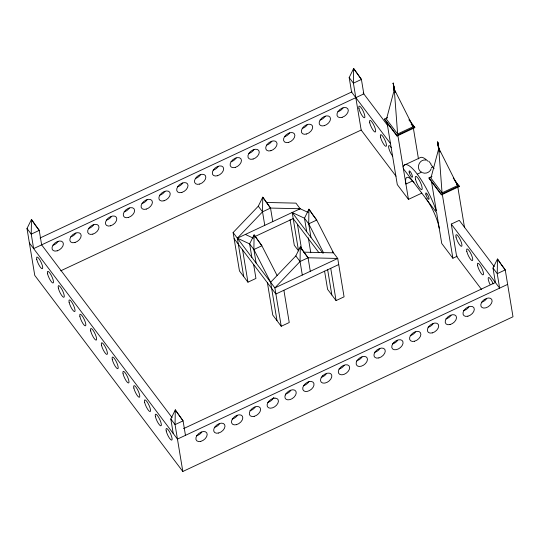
<?xml version="1.0" encoding="UTF-8"?>
<svg xmlns="http://www.w3.org/2000/svg" width="540" height="540" viewBox="0 0 540 540"><rect width="100%" height="100%" fill="white"/><g stroke="black" fill="none" stroke-linecap="round" stroke-linejoin="round"><path stroke-width="0.81" d="M256.115 263.041L253.874 249.521L254.104 234.866L261.873 245.768L277.115 275.555M264.769 225.342L262.528 211.822L262.757 197.168L270.526 208.069L272.768 221.589M302.299 275.042L300.058 261.522L300.287 246.868L308.063 257.776L310.298 271.296M310.952 237.344L308.711 223.823L308.941 209.169L316.71 220.077L333.477 252.835L303.824 252.16L300.287 246.868L295.819 255.913L270.641 282.278L276.993 320.666M395.28 92.536L394.193 89.073L394.369 90.713L394.112 90.376L394.193 89.073L413.134 126.725L397.622 133.988L386.471 119.225L394.112 90.376L393.208 83.14L394.726 90.544L394.369 90.713L397.622 133.988M439.985 152.165L438.629 147.926L438.811 149.567L438.554 149.229L438.629 147.926L457.576 185.578L442.058 192.847L430.913 178.079L438.554 149.229L437.65 141.993L439.169 149.398L438.811 149.567L442.058 192.847M431.237 168.689C430.103 172.267 425.736 174.258 422.314 172.645M183.512 428.652L495.396 282.515L493 268.043L497.468 258.998L505.244 269.906L513 316.771L182.824 471.481L34.756 275.387L27 228.521L31.468 219.483L39.238 230.384L41.634 244.856L172.085 417.623M253.618 264.371L255.94 278.438L247.941 282.184L239.463 270.959L233.111 232.571L258.289 206.206L262.757 197.168L270.526 208.069L300.186 208.744L308.138 212.443M173.219 433.471L170.822 419L175.291 409.961L183.067 420.863L185.463 435.335M390.643 143.782L351.574 92.036L349.178 77.564L353.646 68.519L361.415 79.427L363.812 93.899L33.635 248.609L31.239 234.137L31.468 219.483L34.56 224.114M270.526 208.069L262.528 211.822L237.35 238.187L243.702 276.575M324.581 271.154L327.591 289.352L336.069 300.584L344.075 296.831L337.716 258.451L308.063 257.776L300.058 261.522L274.88 287.894L281.232 326.275L289.238 322.529L283.892 290.264M40.075 237.992L351.952 91.861M394.112 90.376L394.47 90.207L393.208 83.14L394.369 90.713M60.723 270.817L361.172 130.039L353.417 83.174L353.646 68.519L361.415 79.427L353.417 83.174L349.178 77.564M409.779 120.501L414.821 127.649L397.008 135.999L384.656 119.644L384.554 119.036L387.524 117.646M397.008 135.999L396.907 135.392L414.72 127.049M266.294 202.46L295.947 203.135L300.186 208.744L237.35 238.187L249.635 243.905L253.874 249.521L270.641 282.278M404.197 165.173L419.708 157.903A39.974 9.754 64.9 0 1 427.862 161.177M438.554 149.229L438.912 149.06L437.65 141.993L438.811 149.567M254.259 236.857L293.632 218.41M253.874 249.521L261.873 245.768L254.104 234.866L249.635 243.905L251.876 257.425M290.054 219.618L294.3 245.261L298.539 250.877L292.187 212.497L304.472 218.214L308.711 223.823L316.71 220.077L312.478 214.461M403.083 166.988A39.974 9.754 64.9 0 1 417.265 174.163L421.7 172.085M431.305 167.589L432.783 166.894M412.553 180.927L405.905 184.039A22.842 5.575 64.9 0 1 413.998 182.776M453.236 178.045L459.263 186.503L441.45 194.852L429.098 178.497L428.996 177.89L431.966 176.499M386.984 122.324L397.298 184.619L408.449 199.382L421.74 193.151M441.45 194.852L441.349 194.245L459.162 185.902M338.728 264.566L275.893 294.01L234.124 238.694M481.491 289.386L456.644 256.473L451.278 224.08L459.277 220.334L494.269 266.679M403.367 168.703L436.658 212.794L441.74 243.472L452.885 258.235L457.319 256.156M507.64 284.378L177.458 439.088L29.396 242.993M298.566 209.115L300.186 208.744M425.817 160.063C419.29 158.882 415.584 168.44 421.166 172.031M245.349 234.441L253.3 238.14M428.78 161.19L430.981 163.937M394.47 90.207L394.726 90.544M438.912 149.06L439.169 149.398M408.895 119.799L409.88 121.109M412.351 124.382L414.821 127.649M454.322 179.962L456.3 182.581M457.286 183.89L459.263 186.503M411.109 124.038L413.134 126.725M456.557 184.234L457.576 185.578M501.005 264.29L505.244 269.906L497.239 273.652L499.635 288.131L451.278 224.08M384.554 119.036L396.907 135.392M428.996 177.89L441.349 194.245M363.123 92.988L387.97 125.894M493 268.043L497.239 273.652L497.468 258.998L500.56 263.628M361.172 130.039L396.009 176.175M332.471 251.498L337.716 258.451L274.88 287.894L233.111 232.571M292.187 212.497L322.974 253.267M293.2 218.612L318.924 252.679M303.824 252.16L308.063 257.776M258.289 206.206L262.528 211.822M295.819 255.913L300.058 261.522M281.232 326.275L272.754 315.05L267.415 282.785M34.999 224.768L39.238 230.384L31.239 234.137L27 228.521M170.822 419L175.061 424.615L182.824 471.481M312.032 213.8L308.941 209.169L304.472 218.214L306.713 231.734M308.711 223.823L323.575 252.862M457.67 186.179L464.549 227.711M437.65 141.993L438.905 149.58M442.3 194.279L452.885 258.235M431.426 181.177L436.374 211.079A39.974 9.754 64.9 0 0 417.265 174.163M413.37 128.156L418.46 158.888M393.208 83.14L394.605 91.55M397.858 135.425L408.449 199.382M330.73 268.319L336.069 300.584M327.584 269.325L331.83 294.968M308.313 237.85L310.777 252.74M297.439 224.228L301.685 249.872M242.602 249.919L247.941 282.184M307.435 124.551A6.419 4.077 -37.1 0 1 302.292 128.399M344.23 365.351A6.413 4.077 -37.1 0 1 338.978 369.016M164.97 191.309A6.419 4.077 -37.1 0 1 159.827 195.149M433.269 323.629A6.413 4.077 -37.1 0 1 428.018 327.294M93.737 224.681A6.419 4.077 -37.1 0 1 88.594 228.528M379.85 348.664A6.413 4.077 -37.1 0 1 374.591 352.323M308.617 382.037A6.413 4.077 -37.1 0 1 303.359 385.702M129.357 207.995A6.419 4.077 -37.1 0 1 124.214 211.835M451.082 315.286A6.413 4.077 -37.1 0 1 445.824 318.951M290.81 390.386A6.413 4.077 -37.1 0 1 285.552 394.045M236.203 157.93A6.419 4.077 -37.1 0 1 231.059 161.77M218.396 166.273A6.419 4.077 -37.1 0 1 213.253 170.114M200.59 174.616A6.419 4.077 -37.1 0 1 195.446 178.463M182.776 182.959A6.419 4.077 -37.1 0 1 177.633 186.806M468.889 306.943A6.413 4.077 -37.1 0 1 463.631 310.608M392.735 156.209A6.419 1.566 64.9 0 1 388.658 147.461A6.419 1.566 64.9 0 1 391.345 147.69M289.629 132.901A6.419 4.077 -37.1 0 1 284.486 136.742M343.049 107.865A6.419 4.077 -37.1 0 1 337.905 111.706M271.816 141.244A6.419 4.077 -37.1 0 1 266.679 145.085M58.124 241.373A6.419 4.077 -37.1 0 1 52.981 245.214M486.695 298.6A6.413 4.077 -37.1 0 1 481.444 302.258M415.463 331.972A6.413 4.077 -37.1 0 1 410.211 335.637M397.656 340.322A6.413 4.077 -37.1 0 1 392.405 343.98M362.043 357.007A6.413 4.077 -37.1 0 1 356.785 360.673M326.423 373.694A6.413 4.077 -37.1 0 1 321.172 377.359M273.746 397.413A6.413 4.077 -37.1 0 1 267.746 402.388M255.191 407.072A6.413 4.077 -37.1 0 1 249.939 410.738M237.384 415.415A6.413 4.077 -37.1 0 1 232.132 419.081M219.578 423.758A6.413 4.077 -37.1 0 1 214.319 427.424M201.771 432.101A6.413 4.077 -37.1 0 1 196.513 435.767M325.242 116.208A6.419 4.077 -37.1 0 1 320.099 120.049M254.009 149.587A6.419 4.077 -37.1 0 1 248.866 153.428M147.164 199.651A6.419 4.077 -37.1 0 1 142.02 203.492M111.55 216.338A6.419 4.077 -37.1 0 1 106.407 220.178M75.931 233.024A6.419 4.077 -37.1 0 1 70.787 236.871M489.989 284.337A6.419 1.566 64.9 0 1 488.646 277.506A6.419 1.566 64.9 0 1 493.202 283.892M426.033 198.72A22.842 5.575 64.9 0 1 439.195 228.13M430.846 164.444A39.974 9.754 64.9 0 1 434.079 168.662M175.291 409.961L175.061 424.615L183.067 420.863L175.291 409.961M285.329 394.949L284.938 396.252A6.413 4.077 -37.1 0 0 292.241 398.601A6.413 4.077 -37.1 0 0 294.766 390.184A6.413 4.077 -37.1 0 0 285.329 394.949M356.562 361.57L356.171 362.873A6.413 4.077 -37.1 0 0 363.474 365.222A6.413 4.077 -37.1 0 0 365.999 356.812A6.413 4.077 -37.1 0 0 356.562 361.57M339.498 368.604L338.756 369.92A6.413 4.077 -37.1 0 0 344.203 374.308A6.413 4.077 -37.1 0 0 349.036 365.837A6.413 4.077 -37.1 0 0 339.498 368.604M322.745 375.719L321.692 376.947A6.413 4.077 -37.1 0 0 324.918 383.076A6.413 4.077 -37.1 0 0 331.722 375.125A6.413 4.077 -37.1 0 0 322.745 375.719M393.977 342.347L392.924 343.575A6.413 4.077 -37.1 0 0 396.151 349.704A6.413 4.077 -37.1 0 0 402.955 341.753A6.413 4.077 -37.1 0 0 393.977 342.347M484.306 299.558L483.017 300.625A6.413 4.077 -37.1 0 0 483.806 308.077A6.413 4.077 -37.1 0 0 492.115 301.185A6.413 4.077 -37.1 0 0 484.306 299.558M309.137 381.632L307.658 382.165A6.413 4.077 -37.1 0 0 303.568 390.683A6.413 4.077 -37.1 0 0 313.139 387.221A6.413 4.077 -37.1 0 0 309.137 381.632M274.954 398.115L273.524 398.318A6.413 4.077 -37.1 0 0 267.334 406.505A6.413 4.077 -37.1 0 0 276.568 405.175A6.413 4.077 -37.1 0 0 274.954 398.115M306.531 134.008A6.419 4.077 -37.1 0 0 312.154 125.402A6.419 4.077 -37.1 0 0 302.346 128.317A6.419 4.077 -37.1 0 0 306.531 134.008M253.105 159.044A6.419 4.077 -37.1 0 0 258.728 150.431A6.419 4.077 -37.1 0 0 248.92 153.347A6.419 4.077 -37.1 0 0 253.105 159.044M110.639 225.794A6.419 4.077 -37.1 0 0 116.262 217.181A6.419 4.077 -37.1 0 0 106.454 220.104A6.419 4.077 -37.1 0 0 110.639 225.794M75.026 242.48A6.419 4.077 -37.1 0 0 80.649 233.874A6.419 4.077 -37.1 0 0 70.841 236.79A6.419 4.077 -37.1 0 0 75.026 242.48M144.632 402.361A6.419 1.566 64.9 0 0 149.884 411.568A6.419 1.566 64.9 0 0 148.007 403.292A6.419 1.566 64.9 0 0 144.632 402.361M133.853 388.078A6.419 1.566 64.9 0 0 139.097 397.285A6.419 1.566 64.9 0 0 137.221 389.009A6.419 1.566 64.9 0 0 133.853 388.078M36.781 259.517A6.419 1.566 64.9 0 0 42.026 268.724A6.419 1.566 64.9 0 0 40.149 260.449A6.419 1.566 64.9 0 0 36.781 259.517M123.066 373.795A6.419 1.566 64.9 0 0 128.311 383.002A6.419 1.566 64.9 0 0 126.434 374.726A6.419 1.566 64.9 0 0 123.066 373.795M79.92 316.656A6.419 1.566 64.9 0 0 85.172 325.863A6.419 1.566 64.9 0 0 83.288 317.588A6.419 1.566 64.9 0 0 79.92 316.656M200.752 441.382A6.413 4.077 -37.1 0 0 206.773 432.877A6.413 4.077 -37.1 0 0 197.032 435.362A6.413 4.077 -37.1 0 0 200.752 441.382M236.372 424.69A6.413 4.077 -37.1 0 0 242.393 416.185A6.413 4.077 -37.1 0 0 232.652 418.669A6.413 4.077 -37.1 0 0 236.372 424.69M128.453 217.451A6.419 4.077 -37.1 0 0 134.075 208.838A6.419 4.077 -37.1 0 0 124.261 211.754A6.419 4.077 -37.1 0 0 128.453 217.451M467.87 316.217A6.413 4.077 -37.1 0 0 473.897 307.712A6.413 4.077 -37.1 0 0 464.157 310.196A6.413 4.077 -37.1 0 0 467.87 316.217M217.492 175.73A6.419 4.077 -37.1 0 0 223.115 167.117A6.419 4.077 -37.1 0 0 213.3 170.039A6.419 4.077 -37.1 0 0 217.492 175.73M378.83 357.939A6.413 4.077 -37.1 0 0 384.858 349.434A6.413 4.077 -37.1 0 0 375.118 351.918A6.413 4.077 -37.1 0 0 378.83 357.939M69.134 302.373A6.419 1.566 64.9 0 0 74.385 311.58A6.419 1.566 64.9 0 0 72.502 303.305A6.419 1.566 64.9 0 0 69.134 302.373M254.178 416.347A6.413 4.077 -37.1 0 0 260.199 407.842A6.413 4.077 -37.1 0 0 250.459 410.326A6.413 4.077 -37.1 0 0 254.178 416.347M199.685 184.072A6.419 4.077 -37.1 0 0 205.301 175.466A6.419 4.077 -37.1 0 0 195.494 178.382A6.419 4.077 -37.1 0 0 199.685 184.072M164.066 200.765A6.419 4.077 -37.1 0 0 169.688 192.152A6.419 4.077 -37.1 0 0 159.881 195.068A6.419 4.077 -37.1 0 0 164.066 200.765M432.257 332.91A6.413 4.077 -37.1 0 0 438.277 324.405A6.413 4.077 -37.1 0 0 428.537 326.889A6.413 4.077 -37.1 0 0 432.257 332.91M181.872 192.416A6.419 4.077 -37.1 0 0 187.495 183.809A6.419 4.077 -37.1 0 0 177.687 186.725A6.419 4.077 -37.1 0 0 181.872 192.416M324.338 125.665A6.419 4.077 -37.1 0 0 329.96 117.058A6.419 4.077 -37.1 0 0 320.153 119.975A6.419 4.077 -37.1 0 0 324.338 125.665M450.063 324.56A6.413 4.077 -37.1 0 0 456.091 316.055A6.413 4.077 -37.1 0 0 446.351 318.539A6.413 4.077 -37.1 0 0 450.063 324.56M92.833 234.137A6.419 4.077 -37.1 0 0 98.456 225.531A6.419 4.077 -37.1 0 0 88.648 228.447A6.419 4.077 -37.1 0 0 92.833 234.137M58.347 288.09A6.419 1.566 64.9 0 0 63.599 297.297A6.419 1.566 64.9 0 0 61.722 289.022A6.419 1.566 64.9 0 0 58.347 288.09M414.45 341.253A6.413 4.077 -37.1 0 0 420.471 332.748A6.413 4.077 -37.1 0 0 410.731 335.232A6.413 4.077 -37.1 0 0 414.45 341.253M288.725 142.351A6.419 4.077 -37.1 0 0 294.347 133.744A6.419 4.077 -37.1 0 0 284.533 136.661A6.419 4.077 -37.1 0 0 288.725 142.351M218.558 433.04A6.413 4.077 -37.1 0 0 224.586 424.528A6.413 4.077 -37.1 0 0 214.846 427.012A6.413 4.077 -37.1 0 0 218.558 433.04M146.259 209.108A6.419 4.077 -37.1 0 0 151.882 200.495A6.419 4.077 -37.1 0 0 142.074 203.411A6.419 4.077 -37.1 0 0 146.259 209.108M47.567 273.807A6.419 1.566 64.9 0 0 52.812 283.007A6.419 1.566 64.9 0 0 50.935 274.738A6.419 1.566 64.9 0 0 47.567 273.807M90.707 330.939A6.419 1.566 64.9 0 0 95.958 340.146A6.419 1.566 64.9 0 0 94.075 331.871A6.419 1.566 64.9 0 0 90.707 330.939M342.144 117.322A6.419 4.077 -37.1 0 0 347.767 108.709A6.419 4.077 -37.1 0 0 337.959 111.632A6.419 4.077 -37.1 0 0 342.144 117.322M57.22 250.83A6.419 4.077 -37.1 0 0 62.843 242.217A6.419 4.077 -37.1 0 0 53.028 245.133A6.419 4.077 -37.1 0 0 57.22 250.83M380.525 137.126A6.419 1.566 64.9 0 0 385.776 146.333A6.419 1.566 64.9 0 0 383.9 138.058A6.419 1.566 64.9 0 0 380.525 137.126M369.745 122.843A6.419 1.566 64.9 0 0 374.99 132.05A6.419 1.566 64.9 0 0 373.113 123.775A6.419 1.566 64.9 0 0 369.745 122.843M358.958 108.56A6.419 1.566 64.9 0 0 364.203 117.767A6.419 1.566 64.9 0 0 362.327 109.492A6.419 1.566 64.9 0 0 358.958 108.56M166.205 430.933A6.419 1.566 64.9 0 0 171.457 440.134A6.419 1.566 64.9 0 0 169.574 431.865A6.419 1.566 64.9 0 0 166.205 430.933M270.911 150.701A6.419 4.077 -37.1 0 0 276.534 142.088A6.419 4.077 -37.1 0 0 266.726 145.004A6.419 4.077 -37.1 0 0 270.911 150.701M235.298 167.387A6.419 4.077 -37.1 0 0 240.921 158.774A6.419 4.077 -37.1 0 0 231.113 161.69A6.419 4.077 -37.1 0 0 235.298 167.387M101.493 345.222A6.419 1.566 64.9 0 0 106.745 354.429A6.419 1.566 64.9 0 0 104.861 346.154A6.419 1.566 64.9 0 0 101.493 345.222M155.419 416.644A6.419 1.566 64.9 0 0 160.67 425.851A6.419 1.566 64.9 0 0 158.787 417.575A6.419 1.566 64.9 0 0 155.419 416.644M112.28 359.512A6.419 1.566 64.9 0 0 117.531 368.719A6.419 1.566 64.9 0 0 115.648 360.443A6.419 1.566 64.9 0 0 112.28 359.512M477.596 265.687A6.419 1.566 64.9 0 0 482.848 274.894A6.419 1.566 64.9 0 0 480.964 266.618A6.419 1.566 64.9 0 0 477.596 265.687M456.03 237.121A6.419 1.566 64.9 0 0 461.275 246.328A6.419 1.566 64.9 0 0 459.398 238.052A6.419 1.566 64.9 0 0 456.03 237.121M466.81 251.404A6.419 1.566 64.9 0 0 472.061 260.611A6.419 1.566 64.9 0 0 470.178 252.335A6.419 1.566 64.9 0 0 466.81 251.404M425.959 194.758A3.497 0.851 64.9 0 0 428.861 199.3A3.497 0.851 64.9 0 0 427.383 194.312A3.497 0.851 64.9 0 0 425.959 194.758M415.483 179.219A7.297 1.782 64.9 0 0 421.457 189.614A7.297 1.782 64.9 0 0 419.249 180.131A7.297 1.782 64.9 0 0 415.483 179.219M409.205 172.314A3.497 0.851 64.9 0 0 412.081 177.262A3.497 0.851 64.9 0 0 410.974 172.658A3.497 0.851 64.9 0 0 409.205 172.314"/></g></svg>
